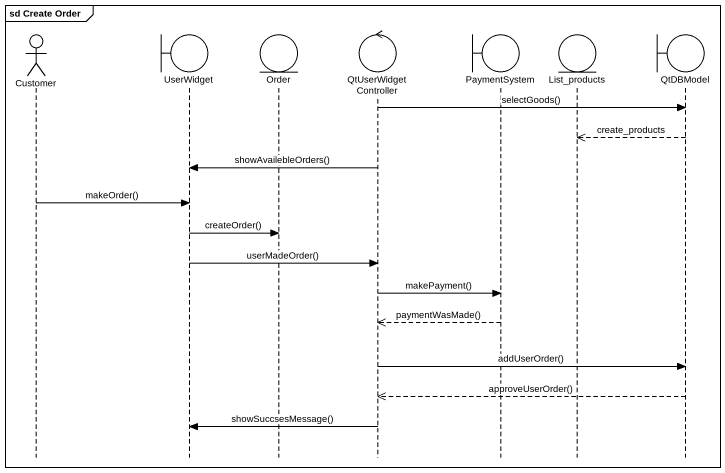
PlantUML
@startuml
mainframe sd Create Order
hide footbox
actor Customer
boundary UserWidget
entity Order
control QtUserWidgetController
boundary PaymentSystem
entity List_products
boundary QtDBModel

QtUserWidgetController -> QtDBModel : selectGoods()
QtDBModel -->> List_products : create_products
QtUserWidgetController -> UserWidget : showAvailebleOrders()
Customer -> UserWidget : makeOrder()
UserWidget -> Order : createOrder()
UserWidget -> QtUserWidgetController : userMadeOrder()
QtUserWidgetController -> PaymentSystem : makePayment()
PaymentSystem -->> QtUserWidgetController : paymentWasMade()
QtUserWidgetController -> QtDBModel : addUserOrder()
QtDBModel -->> QtUserWidgetController : approveUserOrder()
QtUserWidgetController -> UserWidget : showSuccsesMessage()
@enduml
